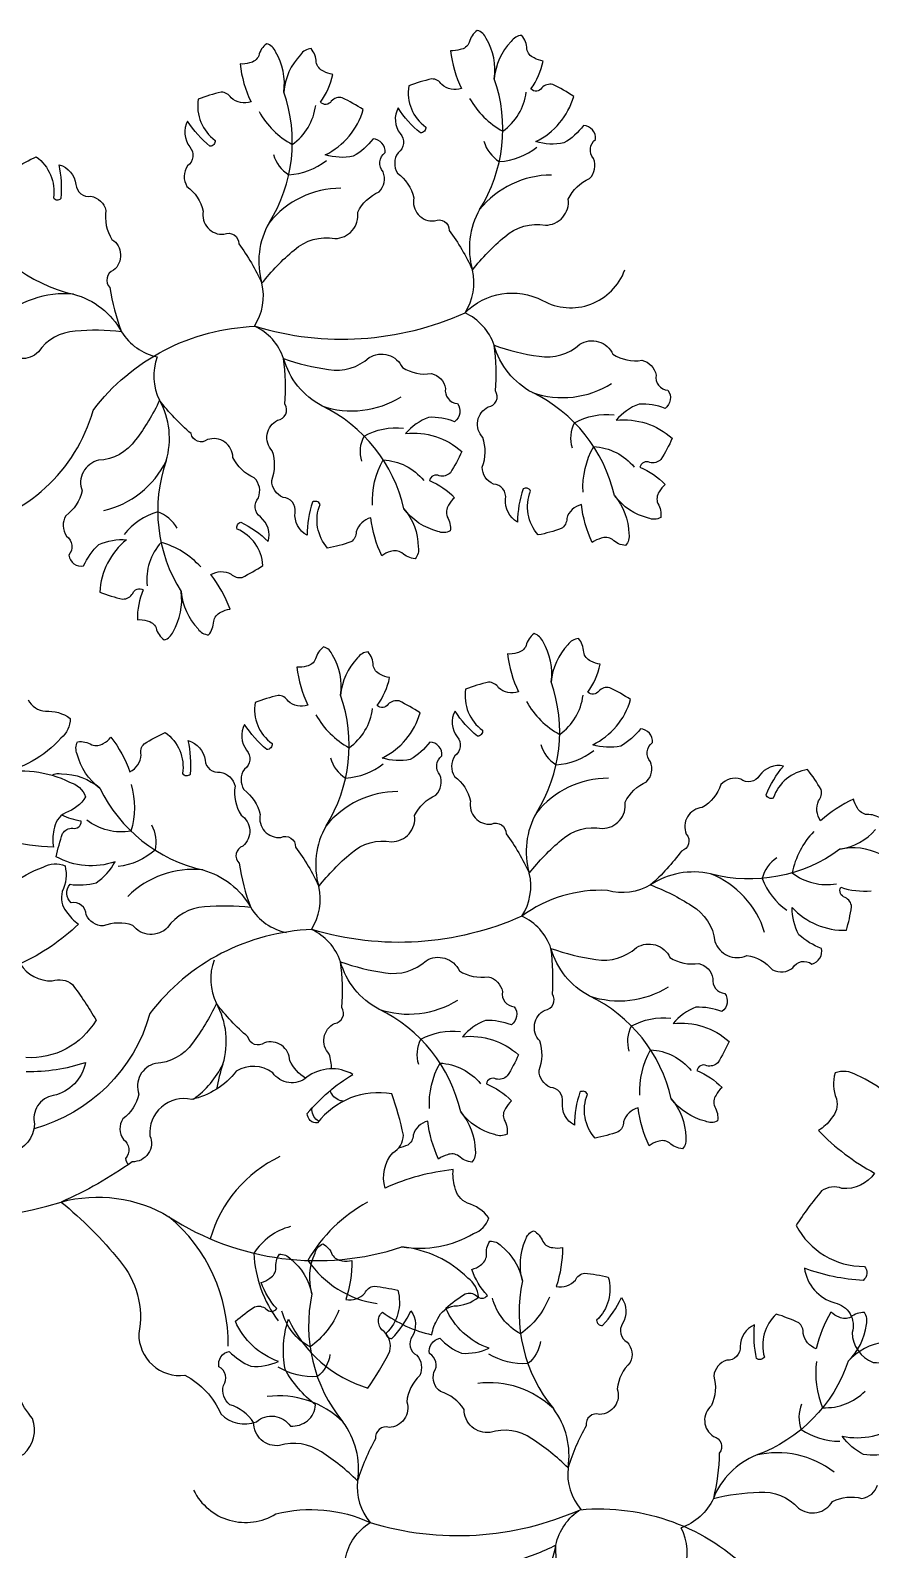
# Model space of a CAD drawing. Header units: millimetres. Extents: x 228.39 to 232.01, y 86.87 to 92.76.
# Drawn here: x 228.978 to 229.1751, y 89.2408 to 89.5971 of the extents above; entities that cross this region are included whole.
import ezdxf

# ---------------------------------------------------------------- set-up
doc = ezdxf.new("R2010")
doc.units = ezdxf.units.MM
doc.layers.add('62', color=62, linetype='Continuous')
doc.layers.add('63', color=63, linetype='Continuous')

msp = doc.modelspace()

# ---------------------------------------------------------------- linework, layer by layer
at = {"layer": '62'}
for points in [[(229.0317015440349, 89.57802786778014, 0.1413864367129372), (229.0394819088591, 89.57032715613086, 0.210122964771746), (229.0449698211554, 89.57949639680399, 0.210122964771746)], [(229.081086123551, 89.58114407738086, 0.1413864367129372), (229.0888664883752, 89.57344336573156, 0.210122964771746), (229.0943544006716, 89.58261260640471, 0.210122964771746)], [(229.084451723757, 89.57107222082774, 0.1876286218963192), (229.088034131828, 89.56632010396547, 0.1520058651265381), (229.0968710274461, 89.56968615494243)], [(229.0350671442408, 89.56795601122703, 0.1876286218963192), (229.0386495523118, 89.56320389436475, 0.1520058651265381), (229.04748644793, 89.56656994534173)], [(228.964033980628, 89.55440487578771, 0.2279428046577942), (228.9881818552496, 89.53520335344777, -0.2043996860364329), (228.9994369205544, 89.52637508993698, 0.2049975904848279), (229.0077905537661, 89.52051905661965, 0.2049975904848279)], [(228.8772097962642, 89.45716144103568, -0.1841083703680773), (228.9110411047556, 89.47125966816154, 0.09065442908466861), (228.9626043187895, 89.48027055279205, 0.2835782542006574), (228.9927434365577, 89.50795955283617, -0.2251438523393833), (229.0307855338876, 89.52767336335091, 0.1802530025354734), (229.0799988352902, 89.53083070161277, -0.3316125768266109), (229.0981963183295, 89.53371919091812, 0.4605227219911265), (229.1174880421423, 89.54090907909568, 0.4605227219911265)], [(229.1150468053245, 89.48799933191769, 0.2279428046577942), (229.0958172314991, 89.51212487438634, -0.2043996860364329), (229.0868273314153, 89.52325125870989, 0.2049975904848279), (229.0799988352902, 89.53083070161279, 0.2049975904848279)], [(229.0656622258083, 89.48488312231697, 0.2279428046577942), (229.046432651983, 89.50900866478564, -0.2043996860364329), (229.0374427518991, 89.52013504910917, 0.2049975904848279), (229.0306142557741, 89.52771449201207, 0.2049975904848279)], [(229.1051864222581, 89.49913222298743, -0.1876286218963192), (229.1056900637009, 89.50506202969225, -0.1520058651265381), (229.1149628894274, 89.5069156009462)], [(229.0558018427419, 89.49601601338671, -0.1876286218963192), (229.0563054841848, 89.50194582009155, -0.1520058651265381), (229.0655783099112, 89.50379939134548)], [(229.1076976593393, 89.48881412008551, -0.1413864367129372), (229.1101859552582, 89.49947448687672, -0.210122964771746), (229.1197121700759, 89.49463264971085, -0.210122964771746)], [(229.0583130798232, 89.48569791048479, -0.1413864367129372), (229.0608013757421, 89.496358277276, -0.210122964771746), (229.0703275905598, 89.49151644011013, -0.210122964771746)], [(229.0124708213765, 89.48030334850054, 0.1876286218963192), (229.0079144091162, 89.4841315817189, 0.1520058651265381), (229.0000568342928, 89.47887044674239)], [(229.0180083249936, 89.4712421337441, 0.1413864367129372), (229.0086998606436, 89.47700299549803, 0.210122964771746), (229.0054068032306, 89.466836977164, 0.210122964771746)], [(229.0944268784958, 89.43966102737828, 0.1413864367129372), (229.10220724332, 89.431960315729, 0.210122964771746), (229.1076951556163, 89.44112955640213, 0.210122964771746)], [(229.0450422989796, 89.43654481777756, 0.1413864367129372), (229.0528226638039, 89.42884410612828, 0.210122964771746), (229.0583105761002, 89.43801334680141, 0.210122964771746)], [(229.0977924787017, 89.42958917082517, 0.1876286218963192), (229.1013748867727, 89.42483705396289, 0.1520058651265381), (229.1102117823909, 89.42820310493987)], [(229.0484078991856, 89.42647296122445, 0.1876286218963192), (229.0519903072566, 89.42172084436217, 0.1520058651265381), (229.0608272028747, 89.42508689533915)], [(229.0016804566069, 89.42022592539418, -0.1413864367129372), (229.0016449196721, 89.4092790640253, -0.210122964771746), (228.9912758232218, 89.41186247160027, -0.210122964771746)], [(228.9943356713395, 89.41937272210912, 0.2279428046577942), (229.0184835459611, 89.40017119976918, -0.2043996860364329), (229.029738611266, 89.39134293625837, 0.2049975904848279), (229.0380922444776, 89.38548690294105, 0.2049975904848279)], [(229.0064405297164, 89.41073323014125, -0.1876286218963192), (229.0072788279146, 89.40484141222225, -0.1520058651265381), (228.9986574028232, 89.40095656309538)], [(229.1618032618926, 89.40918967771267, 0.1413864367129372), (229.1567443299783, 89.39948183322534, 0.210122964771746), (229.1671254595407, 89.39694721197102, 0.210122964771746)], [(229.1679088951225, 89.40501893805026, -0.2279428046577928), (229.1376017549451, 89.3992487072765, 0.2043996860364349), (229.1235323556041, 89.3966667053758, -0.2049975904848281), (229.1134137256738, 89.39536684292837, 0.1730102318134612), (229.093339590235, 89.38934765161021, 0.1730102318134612)], [(229.1531749496094, 89.40299921841492, 0.1876286218963192), (229.1496930489189, 89.39817297455028, 0.1520058651265381), (229.1555191550611, 89.39072465188238)], [(229.093339590235, 89.38934765161021, -0.1802530025354734), (229.0441262888324, 89.38619031334834, 0.2251438523393833), (229.0060841915025, 89.36647650283359, -0.2626849896690132), (228.9788966430025, 89.33947638844049, -0.09065442908466861)], [(229.1283875602692, 89.34651628191511, 0.2279428046577942), (229.1091579864439, 89.37064182438378, -0.2043996860364329), (229.10016808636, 89.38176820870731, 0.2049975904848279), (229.093339590235, 89.38934765161021, 0.2049975904848279)], [(229.0790029807531, 89.3434000723144, 0.2279428046577942), (229.0597734069277, 89.36752561478306, -0.2043996860364329), (229.0507835068439, 89.3786519991066, 0.2049975904848279), (229.0439550107188, 89.38623144200949, 0.2049975904848279)], [(229.1185271772028, 89.35764917298485, -0.1876286218963192), (229.1190308186457, 89.36357897968969, -0.1520058651265381), (229.1283036443721, 89.36543255094362)], [(229.0691425976867, 89.35453296338413, -0.1876286218963192), (229.0696462391296, 89.36046277008897, -0.1520058651265381), (229.078919064856, 89.3623163413429)], [(229.0716538347679, 89.34421486048223, -0.1413864367129372), (229.0741421306869, 89.35487522727344, -0.210122964771746), (229.0836683455045, 89.35003339010755, -0.210122964771746)], [(229.1210384142841, 89.34733107008294, -0.1413864367129372), (229.123526710203, 89.35799143687414, -0.210122964771746), (229.1330529250207, 89.35314959970827, -0.210122964771746)], [(228.9852391502129, 89.32228437747759, -0.2043996860364353), (229.0105485412521, 89.31883399047331, 0.2279428046577944), (229.0651838872967, 89.31175487497705, 0.2279428046577944)], [(229.0390599114823, 89.31652921492277, 0.1876286218963192), (229.0304656036838, 89.31027842431506, 0.152005865126538), (229.0362050941725, 89.29439756104277)], [(229.0997990598545, 89.29997244594317, -0.1413864367129372), (229.0930399189184, 89.29136146164929, -0.210122964771746), (229.0864512277529, 89.29977462423064, -0.210122964771746)], [(229.0504114374669, 89.29690483919401, -0.1413864367129372), (229.0436522965309, 89.28829385490015, -0.210122964771746), (229.0370636053654, 89.29670701748148, -0.210122964771746)], [(229.0977159509134, 89.28955946287816, -0.1876286218963192), (229.0947542234785, 89.2843976383111, -0.1520058651265381), (229.0855665017752, 89.28663522478952)], [(229.0483283285259, 89.286491856129, -0.1876286218963192), (229.045366601091, 89.28133003156195, -0.1520058651265381), (229.0361788793876, 89.28356761804037)], [(229.1698846059482, 89.28497374210427, -0.2279428046577942), (229.1483201996132, 89.26291031788384, 0.2043996860364329), (229.1382541245493, 89.25274720495317, -0.2049975904848279), (229.1306961144838, 89.24589499378465, -0.2049975904848279)], [(229.1624907577486, 89.28490420598644, 0.1413864367129372), (229.1638913625549, 89.27404725692698, 0.210122964771746), (229.1738572755281, 89.27790377537043, 0.210122964771746)], [(229.1589518290329, 89.27489193637771, 0.1876286218963192), (229.1588549327513, 89.26894156887896, 0.1520058651265381), (229.1678935734655, 89.26616236082884)], [(229.0163350478617, 89.25469902712418, 0.442149186598303), (229.0356267932583, 89.24914320085988, -0.1709273865300307), (229.0577655624751, 89.24711995371352, 0.1802530025354734), (229.1069883739612, 89.25012539032724, -0.2251438523393833), (229.1471922162559, 89.2353103115552, 0.2256520569911392), (229.1722133362883, 89.21306308217954, 0.09065442908466861)], [(229.0777210264796, 89.20331929309128, -0.2279428046577942), (229.0937913896533, 89.22965485339246, 0.2043996860364329), (229.1013233546137, 89.24181561962935, -0.2049975904848279), (229.1071531848626, 89.25018756046268, -0.2049975904848279)], [(229.0283334040921, 89.20025168634213, -0.2279428046577942), (229.0444037672657, 89.2265872466433, 0.2043996860364329), (229.0519357322261, 89.2387480128802, -0.2049975904848279), (229.0577655624751, 89.24711995371352, -0.2049975904848279)]]:
    msp.add_lwpolyline(points, format="xyb", dxfattribs=at)
for centre, radius, start, end in [((229.0532756727311, 89.57399190806346), 0.03559504258891227, 327.917719804394, 19.28079057527238), ((229.0038910932149, 89.57087569846274), 0.03559504258891227, 327.917719804394, 19.28079057527238), ((229.1002985918503, 89.54150232267853), 0.02165418735251583, 90.01600102915677, 141.1485100938255), ((229.0509140123341, 89.5383861130778), 0.02165418735251583, 90.01600102915677, 141.1485100938255), ((229.0992376850872, 89.54600439021185), 0.01822652723244424, 150.1145442863874, 196.3230004717689), ((229.0498531055711, 89.54288818061114), 0.01822652723244424, 150.1145442863874, 196.3230004717689), ((229.069129874006, 89.53789721060956), 0.01296417636406003, 326.9698917134426, 13.30986666352196), ((229.0197452944899, 89.53478100100884), 0.01296417636406003, 326.9698917134426, 13.30986666352196), ((228.985903449693, 89.51366936408172), 0.02165418735251583, 83.96028596669156, 135.092795031362), ((229.0199668769622, 89.51606854853385), 0.01296417636406003, 159.9223847756048, 206.262359725683), ((229.1028643604807, 89.53260026945004), 0.02165418735251583, 251.0077929045287, 302.140301969199), ((228.9924422897145, 89.50141918861439), 0.01822652723244424, 343.0670373485498, 29.2754935339308), ((229.0534797809646, 89.52948405984932), 0.02165418735251583, 251.0077929045287, 302.140301969199), ((228.9903992691353, 89.50556891175546), 0.02165418735251583, 282.9684940913174, 334.101003155987), ((229.0435080643862, 89.48444584502789), 0.03559504258891227, 160.8702128665557, 212.2332836374346), ((229.0666164276759, 89.43250885806088), 0.03559504258891227, 327.917719804394, 19.28079057527238), ((229.0172318481597, 89.42939264846017), 0.03559504258891227, 327.917719804394, 19.28079057527238), ((229.1136393467951, 89.40001927267595), 0.02165418735251583, 90.01600102915677, 141.1485100938255), ((229.0642547672789, 89.39690306307523), 0.02165418735251583, 90.01600102915677, 141.1485100938255), ((229.112578440032, 89.40452134020929), 0.01822652723244424, 150.1145442863874, 196.3230004717689), ((229.0631938605158, 89.40140513060857), 0.01822652723244424, 150.1145442863874, 196.3230004717689), ((229.0162051404046, 89.37863721040311), 0.02165418735251583, 83.96028596669156, 135.092795031362), ((229.0824706289508, 89.39641416060698), 0.01296417636406003, 326.9698917134426, 13.30986666352196), ((229.1296053339686, 89.37912506244105), 0.02165418735251583, 17.19637734170586, 68.32888640637657), ((229.0330860494346, 89.39329795100628), 0.01296417636406003, 326.9698917134426, 13.30986666352196), ((229.033307631907, 89.37458549853127), 0.01296417636406003, 159.9223847756048, 206.262359725683), ((229.1162051154255, 89.39111721944747), 0.02165418735251583, 251.0077929045287, 302.140301969199), ((229.0668205359094, 89.38800100984676), 0.02165418735251583, 251.0077929045287, 302.140301969199), ((229.0057830446593, 89.35993613861183), 0.01822652723244424, 343.0670373485498, 29.2754935339308), ((229.0037400240801, 89.36408586175288), 0.02165418735251583, 305.4219098812204, 334.101003155987), ((229.056848819331, 89.34296279502531), 0.03559504258891227, 160.8702128665557, 170.6487373789969), ((228.9548970236145, 89.42276914269075), 0.1049658643867444, 227.0304562442677, 286.8020835885392), ((229.0496511124053, 89.30531515335149), 0.03055347511947142, 115.3011106397776, 164.1678200306802), ((229.0738156079592, 89.29116412634384), 0.03525592437372765, 118.2178321216569, 150.4078539412012), ((228.9857793209097, 89.28914030809725), 0.03866819170092113, 359.0340486382894, 50.16655770295989), ((229.0627223594844, 89.32196197518469), 0.02370610377805731, 214.3839131457492, 261.8500201023937), ((229.1282844022662, 89.2963447788633), 0.03559504258891227, 167.8840744680207, 219.247145238899), ((229.0788967798786, 89.29327717211416), 0.03559504258891227, 167.8840744680207, 219.247145238899), ((229.0362933031008, 89.25517636047684), 0.02165418735251583, 46.01635494946892, 97.14886401413742), ((229.0856809254884, 89.25824396722598), 0.02165418735251583, 46.01635494946892, 97.14886401413742), ((229.0861720284406, 89.26284320119753), 0.01822652723244424, 350.8418645715245, 37.05032075690503), ((229.0367844060531, 89.25977559444837), 0.01822652723244424, 350.8418645715245, 37.05032075690503), ((229.1532666369983, 89.24182865317033), 0.02165418735251583, 52.07207001193242, 103.2045790766025), ((229.1170559053717, 89.25855451900914), 0.01296417636406003, 173.8549983797717, 220.1949733298514), ((229.0676682829841, 89.25548691225998), 0.01296417636406003, 173.8549983797717, 220.1949733298514), ((229.1191699605108, 89.23996054828501), 0.01296417636406003, 340.90250531761, 27.24248026768961)]:
    msp.add_arc(centre, radius, start, end, dxfattribs=at)
at = {"layer": '63'}
for points in [[(229.0695608488332, 89.57302508708985, -0.08047336285184804), (229.0643226751253, 89.5789186112702, 0.299054732626132), (229.0648096130739, 89.57287007357442, -0.4445358973400594), (229.0642913907329, 89.56839995640173, 0.3028472262875131), (229.0641665039705, 89.56360493253939, -0.1775881189196616), (229.0679791651429, 89.55780787037588, 0.5077713489282268), (229.0728471240862, 89.55240184786312, -0.5541101838924969), (229.0762956791717, 89.55014824962672, -0.05360560279891149), (229.081745822772, 89.54088178855832, -0.05303807838268959), (229.0893024965048, 89.54868913009506, -0.2299676780149515), (229.0988541730526, 89.55139029854064, 0.453009155801419), (229.1042161804037, 89.55753353593973, -0.1775881189196565), (229.1092185499056, 89.5623417179568, 0.3028472262875298), (229.1101592192785, 89.56704522639996, -0.4445358973400413), (229.1106443391554, 89.57151905704464, 0.4200628682774436), (229.1078022488101, 89.5747725819042, -0.1027662192553072), (229.1031851525462, 89.57067301231126, -0.1249756271620583), (229.0966114697568, 89.5710163994738, 0.2129696122085104), (229.1054942908168, 89.58161021515645, 0.03433418913963267), (229.1006000818157, 89.5844006165123, 0.263361124047625), (229.0980243056587, 89.58361632130907, -0.4961733732722903), (229.0954698407649, 89.58334644700577, 0.105188829234163), (229.0983433387817, 89.58988173411234, -0.1018354407082667), (229.0961953645024, 89.59062762311626, -0.2548810045278109), (229.0944986166676, 89.59274405030679, 0.1744881383592944), (229.0932999469684, 89.5959117270788, 0.2361518438993939), (229.090817868004, 89.59448885126312, 0.172045804718615), (229.0868742502252, 89.58574531809101, 0.1720458047186181), (229.0849659949207, 89.59514532102772, 0.2361518438993874), (229.0828608835917, 89.59708279305714, 0.174488138359288), (229.0809901341746, 89.5942594472055, -0.2548810045278096), (229.0788666164715, 89.59257158173916, -0.1018354407082642), (229.0766067636146, 89.59232016778644, 0.08115707204633878), (229.079185246912, 89.58343358015316, -0.2683901017028241), (229.0745292024953, 89.58436720453315, 0.2633611240475965), (229.0721912301841, 89.58570272961683, 0.03433418913963283), (229.0668003936569, 89.58406611634226, 0.2816703646801006), (229.0707800262908, 89.57440021329425, -0.447648090788793)], [(229.0201762693171, 89.56990887748913, -0.08047336285184804), (229.0149380956092, 89.57580240166948, 0.299054732626132), (229.0154250335578, 89.56975386397372, -0.4445358973400594), (229.0149068112168, 89.56528374680101, 0.3028472262875131), (229.0147819244544, 89.56048872293867, -0.1775881189196616), (229.0185945856267, 89.55469166077518, 0.5077713489282268), (229.02346254457, 89.5492856382624, -0.5541101838924969), (229.0269110996556, 89.547032040026, -0.05360560279891149), (229.0323612432559, 89.5377655789576, -0.05303807838268959), (229.0399179169886, 89.54557292049434, -0.2299676780149515), (229.0494695935365, 89.54827408893992, 0.453009155801419), (229.0548316008876, 89.554417326339, -0.1775881189196565), (229.0598339703895, 89.55922550835608, 0.3028472262875298), (229.0607746397623, 89.56392901679924, -0.4445358973400413), (229.0612597596392, 89.56840284744392, 0.4200628682774436), (229.058417669294, 89.5716563723035, -0.1027662192553072), (229.0538005730301, 89.56755680271056, -0.1249756271620583), (229.0472268902406, 89.56790018987309, 0.2129696122085104), (229.0561097113006, 89.57849400555573, 0.03433418913963267), (229.0512155022996, 89.58128440691158, 0.263361124047625), (229.0486397261425, 89.58050011170835, -0.4961733732722903), (229.0460852612488, 89.58023023740506, 0.105188829234163), (229.0489587592655, 89.58676552451162, -0.1018354407082667), (229.0468107849863, 89.58751141351554, -0.2548810045278109), (229.0451140371514, 89.58962784070607, 0.1744881383592944), (229.0439153674523, 89.5927955174781, 0.2361518438993939), (229.0414332884879, 89.5913726416624, 0.172045804718615), (229.0374896707091, 89.5826291084903, 0.1720458047186181), (229.0355814154046, 89.592029111427, 0.2361518438993874), (229.0334763040756, 89.59396658345644, 0.174488138359288), (229.0316055546585, 89.59114323760478, -0.2548810045278096), (229.0294820369554, 89.58945537213845, -0.1018354407082642), (229.0272221840985, 89.58920395818572, 0.08115707204633878), (229.0298006673958, 89.58031737055245, -0.2683901017028241), (229.0251446229791, 89.58125099493243, 0.2633611240475965), (229.0228066506679, 89.58258652001612, 0.03433418913963283), (229.0174158141408, 89.58094990674154, 0.2816703646801006), (229.0213954467746, 89.57128400369353, -0.447648090788793)], [(229.0936191931573, 89.48955354596178, 0.08047336285184804), (229.0923212737411, 89.48177617518186, -0.299054732626132), (229.0895142972246, 89.48715602644923, 0.4445358973400594), (229.0866964366536, 89.49066461074132, -0.3028472262875131), (229.0840386483801, 89.49465760611287, 0.1775881189196616), (229.0841810699039, 89.50159461058541, -0.5077713489282268), (229.0854250291376, 89.50876222309637, 0.5541101838924969), (229.087145139217, 89.51250554495057, 0.05360560279891149), (229.0868273314153, 89.52325125870989, 0.05303807838268959), (229.0973801136405, 89.52066346291376, 0.2299676780149515), (229.1069042014778, 89.52346035166968, -0.453009155801419), (229.1147132932126, 89.52111331633725, 0.1775881189196565), (229.1215073582391, 89.51970512765736, -0.3028472262875298), (229.1248070801955, 89.51622379378158, 0.4445358973400413), (229.1275988926669, 89.51269444751681, -0.4200628682774436), (229.1269244069383, 89.50842736765533, 0.1027662192553072), (229.1208336593073, 89.50944069980844, 0.1249756271620583), (229.1154511451301, 89.50565127224048, -0.2129696122085104), (229.1286096900531, 89.50141026573117, -0.03433418913963267), (229.1259513934853, 89.4964430652288, -0.263361124047625), (229.1233533171011, 89.49573614169765, 0.4961733732722903), (229.1210470734478, 89.4946050522916, -0.105188829234163), (229.1269580557847, 89.49060164671255, 0.1018354407082667), (229.1255365672933, 89.48882695959101, 0.2548810045278109), (229.125226529393, 89.4861321323668, -0.1744881383592944), (229.125897671475, 89.482812410468, -0.2361518438993939), (229.1230390468218, 89.48269597737877, -0.172045804718615), (229.1150468053245, 89.48799933191769, -0.1720458047186181), (229.1184342484454, 89.47902566362544, -0.2361518438993874), (229.1176832448456, 89.47626499610375, -0.174488138359288), (229.1145967981317, 89.47765956839032, 0.2548810045278096), (229.1119006955542, 89.47795831269445, 0.1018354407082642), (229.1098536954179, 89.4769683963583, -0.08115707204633878), (229.1073069222815, 89.4858641235613, 0.2683901017028241), (229.1038620218563, 89.48259562770627, -0.2633611240475965), (229.1025935036226, 89.4802206322815, -0.03433418913963283), (229.0971585691386, 89.47873701891307, -0.2816703646801006), (229.0953832324394, 89.48903824880266, 0.447648090788793)], [(229.0442346136411, 89.48643733636108, 0.08047336285184804), (229.0429366942249, 89.47865996558116, -0.299054732626132), (229.0401297177085, 89.48403981684852, 0.4445358973400594), (229.0373118571375, 89.4875484011406, -0.3028472262875131), (229.034654068864, 89.49154139651216, 0.1775881189196616), (229.0347964903878, 89.49847840098471, -0.5077713489282268), (229.0360404496215, 89.50564601349565, 0.5541101838924969), (229.0377605597008, 89.50938933534985, 0.05360560279891149), (229.0374427518991, 89.52013504910917, 0.05303807838268959), (229.0479955341243, 89.51754725331304, 0.2299676780149515), (229.0575196219616, 89.52034414206898, -0.453009155801419), (229.0653287136965, 89.51799710673654, 0.1775881189196565), (229.072122778723, 89.51658891805666, -0.3028472262875298), (229.0754225006793, 89.51310758418086, 0.4445358973400413), (229.0782143131508, 89.50957823791609, -0.4200628682774436), (229.0775398274221, 89.50531115805461, 0.1027662192553072), (229.0714490797911, 89.50632449020772, 0.1249756271620583), (229.066066565614, 89.50253506263978, -0.2129696122085104), (229.0792251105369, 89.49829405613045, -0.03433418913963267), (229.0765668139691, 89.49332685562808, -0.263361124047625), (229.0739687375849, 89.49261993209694, 0.4961733732722903), (229.0716624939316, 89.49148884269088, -0.105188829234163), (229.0775734762685, 89.48748543711183, 0.1018354407082667), (229.0761519877771, 89.48571074999029, 0.2548810045278109), (229.0758419498769, 89.4830159227661, -0.1744881383592944), (229.0765130919589, 89.47969620086728, -0.2361518438993939), (229.0736544673057, 89.47957976777805, -0.172045804718615), (229.0656622258083, 89.48488312231697, -0.1720458047186181), (229.0690496689293, 89.47590945402472, -0.2361518438993874), (229.0682986653294, 89.47314878650303, -0.174488138359288), (229.0652122186156, 89.4745433587896, 0.2548810045278096), (229.0625161160381, 89.47484210309375, 0.1018354407082642), (229.0604691159018, 89.47385218675758, -0.08115707204633878), (229.0579223427653, 89.48274791396058, 0.2683901017028241), (229.0544774423402, 89.47947941810557, -0.2633611240475965), (229.0532089241065, 89.47710442268078, -0.03433418913963283), (229.0477739896224, 89.47562080931235, -0.2816703646801006), (229.0459986529232, 89.48592203920194, 0.447648090788793)], [(229.0274205380303, 89.48173785698826, -0.08047336285184804), (229.0338464255852, 89.47716838653852, 0.299054732626132), (229.0320161393218, 89.48295388297504, -0.4445358973400594), (229.0315192303303, 89.48742641954688, 0.3028472262875131), (229.0305661681082, 89.49212743251692, -0.1775881189196616), (229.0255511439954, 89.49692241406966, 0.5077713489282268), (229.0195953216759, 89.5010997677991, -0.5541101838924969), (229.0157293823285, 89.50252305629833, -0.05360560279891149), (229.0083408977422, 89.51033213188465, -0.05303807838268959), (229.0027264556831, 89.50102966231253, -0.2299676780149515), (228.9940232578228, 89.49625627956549, 0.453009155801419), (228.9901746441797, 89.48906749235196, -0.1775881189196565), (228.9863772744301, 89.48326040203685, 0.3028472262875298), (228.9865147980643, 89.47846572396696, -0.4445358973400413), (228.987044799618, 89.4739969880959, 0.4200628682774436), (228.990543831592, 89.47146327998574, -0.1027662192553072), (228.9941245614683, 89.47649343130654, -0.1249756271620583), (229.0006079529616, 89.47763222668107, 0.2129696122085104), (228.9943256746239, 89.4653169345778, 0.03433418913963267), (228.99972080573, 89.46369453455935, 0.263361124047625), (229.0020552501396, 89.46503621674066, -0.4961733732722903), (229.0044842294071, 89.46587179004743, 0.105188829234163), (229.0031486833127, 89.45885871047801, -0.1018354407082667), (229.0054091909238, 89.4586132532501, -0.2548810045278109), (229.0075371496285, 89.45693099018544, 0.1744881383592944), (229.0094153334884, 89.45411258450706, 0.2361518438993939), (229.0115153312908, 89.45605559783748, 0.172045804718615), (229.0133988062209, 89.46546059734331, 0.1720458047186181), (229.0173654539221, 89.45672748795822, 0.2361518438993874), (229.0198512742615, 89.45531115861363, 0.174488138359288), (229.0210415913724, 89.45848198348348, -0.2548810045278096), (229.0227327554617, 89.4606028751098, -0.1018354407082642), (229.0248787564876, 89.4613544225185, 0.08115707204633878), (229.0203740123933, 89.46943695284776, -0.2683901017028241), (229.0251208550133, 89.46957070349085, 0.2633611240475965), (229.0276986892381, 89.46879319948029, 0.03433418913963283), (229.0325855271273, 89.47159648985357, 0.2816703646801006), (229.026540606038, 89.48012444896798, -0.447648090788793)], [(229.082901603778, 89.43154203708727, -0.08047336285184804), (229.0776634300701, 89.43743556126763, 0.299054732626132), (229.0781503680187, 89.43138702357186, -0.4445358973400594), (229.0776321456777, 89.42691690639916, 0.3028472262875131), (229.0775072589153, 89.42212188253681, -0.1775881189196616), (229.0813199200876, 89.41632482037332, 0.5077713489282268), (229.0861878790309, 89.41091879786055, -0.5541101838924969), (229.0896364341165, 89.40866519962414, -0.05360560279891149), (229.0950865777168, 89.39939873855575, -0.05303807838268959), (229.1026432514495, 89.40720608009248, -0.2299676780149515), (229.1121949279974, 89.40990724853806, 0.453009155801419), (229.1175569353485, 89.41605048593715, -0.1775881189196565), (229.1225593048504, 89.42085866795422, 0.3028472262875298), (229.1234999742232, 89.42556217639738, -0.4445358973400413), (229.1239850941001, 89.43003600704206, 0.4200628682774436), (229.1211430037549, 89.43328953190164, -0.1027662192553072), (229.116525907491, 89.4291899623087, -0.1249756271620583), (229.1099522247016, 89.42953334947123, 0.2129696122085104), (229.1188350457615, 89.44012716515387, 0.03433418913963267), (229.1139408367605, 89.44291756650973, 0.263361124047625), (229.1113650606034, 89.44213327130649, -0.4961733732722903), (229.1088105957097, 89.4418633970032, 0.105188829234163), (229.1116840937264, 89.44839868410976, -0.1018354407082667), (229.1095361194472, 89.44914457311368, -0.2548810045278109), (229.1078393716124, 89.45126100030421, 0.1744881383592944), (229.1066407019132, 89.45442867707624, 0.2361518438993939), (229.1041586229488, 89.45300580126055, 0.172045804718615), (229.10021500517, 89.44426226808844, 0.1720458047186181), (229.0983067498655, 89.45366227102514, 0.2361518438993874), (229.0962016385365, 89.45559974305458, 0.174488138359288), (229.0943308891194, 89.45277639720292, -0.2548810045278096), (229.0922073714163, 89.45108853173659, -0.1018354407082642), (229.0899475185594, 89.45083711778386, 0.08115707204633878), (229.0925260018568, 89.44195053015059, -0.2683901017028241), (229.08786995744, 89.44288415453057, 0.2633611240475965), (229.0855319851289, 89.44421967961426, 0.03433418913963283), (229.0801411486017, 89.44258306633968, 0.2816703646801006), (229.0841207812356, 89.43291716329168, -0.447648090788793)], [(229.0335170242619, 89.42842582748656, -0.08047336285184804), (229.0282788505539, 89.43431935166691, 0.299054732626132), (229.0287657885025, 89.42827081397114, -0.4445358973400594), (229.0282475661615, 89.42380069679845, 0.3028472262875131), (229.0281226793991, 89.41900567293611, -0.1775881189196616), (229.0319353405715, 89.4132086107726, 0.5077713489282268), (229.0368032995148, 89.40780258825983, -0.5541101838924969), (229.0402518546003, 89.40554899002343, -0.05360560279891149), (229.0457019982006, 89.39628252895503, -0.05303807838268959), (229.0532586719334, 89.40408987049176, -0.2299676780149515), (229.0628103484812, 89.40679103893734, 0.453009155801419), (229.0681723558324, 89.41293427633644, -0.1775881189196565), (229.0731747253342, 89.41774245835352, 0.3028472262875298), (229.0741153947071, 89.42244596679666, -0.4445358973400413), (229.074600514584, 89.42691979744136, 0.4200628682774436), (229.0717584242387, 89.43017332230092, -0.1027662192553072), (229.0671413279749, 89.42607375270798, -0.1249756271620583), (229.0605676451854, 89.42641713987051, 0.2129696122085104), (229.0694504662454, 89.43701095555315, 0.03433418913963267), (229.0645562572443, 89.43980135690902, 0.263361124047625), (229.0619804810873, 89.43901706170578, -0.4961733732722903), (229.0594260161936, 89.43874718740248, 0.105188829234163), (229.0622995142103, 89.44528247450906, -0.1018354407082667), (229.060151539931, 89.44602836351297, -0.2548810045278109), (229.0584547920962, 89.4481447907035, 0.1744881383592944), (229.0572561223971, 89.45131246747552, 0.2361518438993939), (229.0547740434326, 89.44988959165984, 0.172045804718615), (229.0508304256539, 89.44114605848773, 0.1720458047186181), (229.0489221703494, 89.45054606142442, 0.2361518438993874), (229.0468170590204, 89.45248353345386, 0.174488138359288), (229.0449463096032, 89.4496601876022, -0.2548810045278096), (229.0428227919001, 89.44797232213587, -0.1018354407082642), (229.0405629390432, 89.44772090818314, 0.08115707204633878), (229.0431414223406, 89.43883432054987, -0.2683901017028241), (229.0384853779239, 89.43976794492986, 0.2633611240475965), (229.0361474056127, 89.44110347001354, 0.03433418913963283), (229.0307565690856, 89.43946685673896, 0.2816703646801006), (229.0347362017194, 89.42980095369096, -0.447648090788793)], [(229.106959948102, 89.34807049595922, 0.08047336285184804), (229.1056620286859, 89.3402931251793, -0.299054732626132), (229.1028550521694, 89.34567297644666, 0.4445358973400594), (229.1000371915984, 89.34918156073874, -0.3028472262875131), (229.0973794033249, 89.3531745561103, 0.1775881189196616), (229.0975218248487, 89.36011156058285, -0.5077713489282268), (229.0987657840824, 89.36727917309379, 0.5541101838924969), (229.1004858941617, 89.371022494948, 0.05360560279891149), (229.10016808636, 89.38176820870731, 0.05303807838268959), (229.1107208685852, 89.37918041291118, 0.2299676780149515), (229.1202449564225, 89.38197730166712, -0.453009155801419), (229.1280540481574, 89.37963026633469, 0.1775881189196565), (229.1348481131839, 89.3782220776548, -0.3028472262875298), (229.1381478351402, 89.37474074377901, 0.4445358973400413), (229.1409396476117, 89.37121139751423, -0.4200628682774436), (229.140265161883, 89.36694431765275, 0.1027662192553072), (229.134174414252, 89.36795764980586, 0.1249756271620583), (229.1287919000749, 89.36416822223792, -0.2129696122085104), (229.1419504449978, 89.35992721572859, -0.03433418913963267), (229.13929214843, 89.35496001522623, -0.263361124047625), (229.1366940720459, 89.35425309169509, 0.4961733732722903), (229.1343878283925, 89.35312200228903, -0.105188829234163), (229.1402988107294, 89.34911859670997, 0.1018354407082667), (229.138877322238, 89.34734390958843, 0.2548810045278109), (229.1385672843378, 89.34464908236424, -0.1744881383592944), (229.1392384264198, 89.34132936046542, -0.2361518438993939), (229.1363798017666, 89.34121292737619, -0.172045804718615), (229.1283875602692, 89.34651628191511, -0.1720458047186181), (229.1317750033902, 89.33754261362287, -0.2361518438993874), (229.1310239997903, 89.33478194610117, -0.174488138359288), (229.1279375530765, 89.33617651838775, 0.2548810045278096), (229.125241450499, 89.33647526269189, 0.1018354407082642), (229.1231944503627, 89.33548534635572, -0.08115707204633878), (229.1206476772263, 89.34438107355872, 0.2683901017028241), (229.1172027768011, 89.34111257770371, -0.2633611240475965), (229.1159342585674, 89.33873758227892, -0.03433418913963283), (229.1104993240833, 89.33725396891049, -0.2816703646801006), (229.1087239873841, 89.34755519880008, 0.447648090788793)], [(229.0855492246198, 89.31857359226345, 0.1744881383592826), (229.0805655258275, 89.32200012738902, -0.2548810045278165), (229.0776169081767, 89.32584321949973, -0.1018354407082663), (229.0772371780243, 89.3298857723191, 0.08115707204633889), (229.0612916936713, 89.32555396685676, -0.268390101702822), (229.0631011223519, 89.33383853951734, 0.2633611240476109), (229.0655571864004, 89.33797200639435, 0.034334189139633), (229.0628000655738, 89.34764717111668, 0.2816703646800977), (229.0454202720919, 89.34083752980013, -0.4476480907887908), (229.0430023602199, 89.3430563951351, -0.0804733628518486), (229.0536852667991, 89.35222854583202, 0.2990547326261485), (229.0428709912522, 89.35154424253697, -0.4445358973400563), (229.0349056703811, 89.35260630093975, 0.3028472262875256), (229.0263482071013, 89.35297602052472, -0.1775881189196615), (229.0158811532355, 89.34634610210404, 0.5077713489282397), (229.0060799870429, 89.33782003328932, -0.5541101838924329), (229.0019507606752, 89.33173176956869, -0.0536056027989116), (228.9852391502129, 89.32228437747759, -0.05303807838268965), (228.9989475301307, 89.30855337388661, -0.229967678014949), (229.0034780305825, 89.29141665068758, 0.4530091558014059), (229.0142823948978, 89.2816550446018, -0.1775881189196614), (229.0227140877145, 89.27257641083135, 0.3028472262875249), (229.0310831895227, 89.2707529511306, -0.4445358973400437), (229.0390561536419, 89.26974988194792, 0.420062868277418), (229.0449521416338, 89.27472473159264, -0.1027662192553043), (229.0377738519481, 89.2830937930821, -0.1249756271620578), (229.0385881251295, 89.29482027989015, 0.2129696122085104), (229.0572310374243, 89.27863623045701, 0.03433418913963278), (229.0623629408046, 89.2872892123333, 0.2633611240475967), (229.0610414448146, 89.29191213861237, -0.4961733732722993), (229.0606377704899, 89.29648127202917, 0.1051888292341508), (229.0722182756439, 89.29115078226774, -0.1018354407082692), (229.0736157583141, 89.29496306117576, -0.2548810045278139), (229.0774464624783, 89.29792775485781, 0.1744881383592873), (229.0831388798609, 89.29997098293174, 0.2361518438993992), (229.0806743614341, 89.30444615960245, 0.1720458047186156), (229.0651838872967, 89.31175487497705, 0.1720458047186174), (229.0820255393231, 89.31487430865175, 0.2361518438993921)], [(229.1122469776275, 89.29335434169931, 0.08047336285184804), (229.1167091796132, 89.29985517583792, -0.299054732626132), (229.1169804467864, 89.29379313567443, 0.4445358973400594), (229.1180521571029, 89.28942255917586, -0.3028472262875131), (229.118774127182, 89.28468055435211, 0.1775881189196616), (229.1157142752263, 89.27845322579554, -0.5077713489282268), (229.1115585935756, 89.27248226157687, 0.5541101838924969), (229.10841804662, 89.2698161404226, 0.05360560279891149), (229.1041662188985, 89.2599422694987, 0.05303807838268959), (229.0956947831168, 89.26674614160008, 0.2299676780149515), (229.0858807892997, 89.26823488644143, -0.453009155801419), (229.0797944376626, 89.27366137815577, 0.1775881189196565), (229.0742314301452, 89.27780809520702, -0.3028472262875298), (229.0727114618433, 89.28235755087834, 0.4445358973400413), (229.0716721323439, 89.28673594055081, -0.4200628682774436), (229.0740862345441, 89.29031853906443, 0.1027662192553072), (229.0791785957186, 89.28682684800917, 0.1249756271620583), (229.0856581181589, 89.28798745522312, -0.2129696122085104), (229.075523347942, 89.29739063943651, -0.03433418913963267), (229.0800313075639, 89.30076968094552, -0.263361124047625), (229.0826847915242, 89.30031277324188, 0.4961733732722903), (229.0852529695763, 89.30036361147302, -0.105188829234163), (229.0815867970981, 89.30648947041509, 0.1018354407082667), (229.0836249677693, 89.30749744076465, 0.2548810045278109), (229.0850444953205, 89.30980896813834, -0.1744881383592944), (229.0858387171231, 89.31310141356808, -0.2361518438993939), (229.0884788823923, 89.3119992253247, -0.172045804718615), (229.0934822415686, 89.30381583418963, -0.1720458047186181), (229.0942031822975, 89.31338044280591, -0.2361518438993874), (229.0960502047352, 89.3155653454781, -0.174488138359288), (229.0982584874821, 89.31299737497804, 0.2548810045278096), (229.1005759421494, 89.3115875447992, 0.1018354407082642), (229.1028495062165, 89.3116199537962, -0.08115707204633878), (229.1013995354223, 89.3024811573451, 0.2683901017028241), (229.1059027763816, 89.30398821572342, -0.2633611240475965), (229.108055919204, 89.30560491537501, -0.03433418913963283), (229.1136087869964, 89.30465345294647, -0.2816703646801006), (229.1108658078986, 89.29456666835955, 0.447648090788793)], [(229.0628593552399, 89.29028673495016, 0.08047336285184804), (229.0673215572257, 89.29678756908876, -0.299054732626132), (229.0675928243988, 89.29072552892528, 0.4445358973400594), (229.0686645347153, 89.2863549524267, -0.3028472262875131), (229.0693865047945, 89.28161294760295, 0.1775881189196616), (229.0663266528387, 89.27538561904639, -0.5077713489282268), (229.0621709711881, 89.26941465482771, 0.5541101838924969), (229.0590304242325, 89.26674853367345, 0.05360560279891149), (229.0547785965109, 89.25687466274954, 0.05303807838268959), (229.0463071607293, 89.26367853485092, 0.2299676780149515), (229.0364931669122, 89.26516727969229, -0.453009155801419), (229.0304068152751, 89.27059377140661, 0.1775881189196565), (229.0248438077576, 89.27474048845787, -0.3028472262875298), (229.0233238394558, 89.27928994412919, 0.4445358973400413), (229.0222845099564, 89.28366833380166, -0.4200628682774436), (229.0246986121565, 89.28725093231529, 0.1027662192553072), (229.029790973331, 89.28375924126001, 0.1249756271620583), (229.0362704957714, 89.28491984847396, -0.2129696122085104), (229.0261357255544, 89.29432303268736, -0.03433418913963267), (229.0306436851764, 89.29770207419637, -0.263361124047625), (229.0332971691366, 89.29724516649273, 0.4961733732722903), (229.0358653471887, 89.29729600472386, -0.105188829234163), (229.0321991747106, 89.30342186366593, 0.1018354407082667), (229.0342373453818, 89.3044298340155, 0.2548810045278109), (229.0356568729329, 89.30674136138919, -0.1744881383592944), (229.0364510947356, 89.31003380681892, -0.2361518438993939), (229.0390912600047, 89.30893161857554, -0.172045804718615), (229.0440946191811, 89.30074822744048, -0.1720458047186181), (229.0448155599099, 89.31031283605675, -0.2361518438993874), (229.0466625823476, 89.31249773872895, -0.174488138359288), (229.0488708650946, 89.30992976822888, 0.2548810045278096), (229.0511883197618, 89.30851993805004, 0.1018354407082642), (229.053461883829, 89.30855234704704, -0.08115707204633878), (229.0520119130347, 89.29941355059594, 0.2683901017028241), (229.0565151539941, 89.30092060897427, -0.2633611240475965), (229.0586682968164, 89.30253730862586, -0.03433418913963283), (229.0642211646089, 89.30158584619733, -0.2816703646801006), (229.0614781855111, 89.2914990616104, 0.447648090788793)]]:
    msp.add_lwpolyline(points, format="xyb", close=True, dxfattribs=at)
for points in [[(228.9744268819548, 89.56477697747049, -0.03433418913963283), (228.9793909896531, 89.5674410450809, -0.2816703646801006), (228.9834301044781, 89.55779984655248, 0.447648090788793), (228.9852647602733, 89.55769305767662, 0.08047336285184804), (228.9847864119426, 89.56556346261752, -0.299054732626132), (228.9887278248564, 89.5609496592986, 0.4445358973400594), (228.9922604133582, 89.5581619504886, -0.3028472262875131), (228.9957455797915, 89.55486627673713, 0.1775881189196616), (228.9971616635246, 89.54807385288377, -0.5077713489282268), (228.9975559259944, 89.54080978647526, 0.5541101838924969), (228.9967186216423, 89.5367761580081, 0.05360560279891149), (228.9994369205544, 89.52637508993698, 0.05303807838268959), (228.9885726041881, 89.52653170943438, 0.2299676780149515), (228.9799177481228, 89.5216712256792, -0.453009155801419), (228.9717812772588, 89.5222081897877, 0.1775881189196565)], [(228.977544545024, 89.44009067768118, 0.2548810045278109), (228.98156239744, 89.43738502341917, -0.1744881383592944), (228.9873771522712, 89.43572158635342, -0.2361518438993939), (228.985213079737, 89.43109364432952, -0.172045804718615), (228.9702382360472, 89.42277942964044, -0.1720458047186181), (228.9872489244024, 89.42077728301457, -0.2361518438993874), (228.9910088632097, 89.41731839338416, -0.174488138359288), (228.98626194776, 89.41357070205056, 0.2548810045278096), (228.9835731513753, 89.40954154866255, 0.1018354407082642), (228.9834608039045, 89.40548275495853, -0.05521114289692754), (228.9723029802443, 89.40714202508761, 0.2683901017028241)], [(228.983131055281, 89.4223819285423, -0.1823380578218932), (228.9853580722502, 89.42274973382195, -0.172045804718615), (228.9943356713395, 89.41937272210912, -0.1720458047186181), (228.9890230318676, 89.42735879469569, -0.2361518438993874), (228.9891361426091, 89.43021755273591, -0.174488138359288), (228.9924566422615, 89.42955026925955, 0.2548810045278096), (228.9951511073424, 89.4298634388555, 0.1018354407082642), (228.9969241412236, 89.43128698891307, -0.08115707204633878), (229.0014000305538, 89.42318844394602, 0.2683901017028241), (229.0040246690747, 89.42714592758185, -0.2633611240475965), (229.0047285726663, 89.42974482379189, -0.03433418913963283), (229.0096926803646, 89.4324088914023, -0.2816703646801006), (229.0137317951896, 89.42276769287389, 0.447648090788793), (229.0155664509849, 89.42266090399802, 0.08047336285184804)], [(229.0155664509849, 89.42266090399802, 0.08047336285184804), (229.0150881026541, 89.43053130893892, -0.299054732626132), (229.019029515568, 89.42591750561999, 0.4445358973400594), (229.0225621040697, 89.42312979681, -0.3028472262875131), (229.026047270503, 89.41983412305852, 0.1775881189196616), (229.0274633542361, 89.41304169920517, -0.5077713489282268), (229.0278576167059, 89.40577763279667, 0.5541101838924969), (229.0270203123538, 89.40174400432949, 0.05360560279891149), (229.029738611266, 89.39134293625837, 0.05303807838268959), (229.0188742948996, 89.39149955575577, 0.2299676780149515), (229.0102194388343, 89.38663907200059, -0.453009155801419), (229.0020829679703, 89.38717603610911, 0.1775881189196565), (228.9951461337037, 89.38702555255433, -0.3028472262875298), (228.99115005217, 89.38967869840786, 0.4445358973400413), (228.987638195354, 89.39249247942924, -0.4200628682774436), (228.9873390832308, 89.39680217007708, 0.1027662192553072), (228.9935019907785, 89.39717981980306, 0.1249756271620583), (228.9978981796523, 89.40207928340077, -0.2129696122085104), (228.9841238452325, 89.40326298606314, -0.03433418913963267), (228.9856011411647, 89.4086996411195, -0.263361124047625), (228.9879746607245, 89.4099709186958, 0.4961733732722903), (228.9899686990291, 89.41159015749004, -0.07000139340616839), (228.985401271912, 89.41300012828799, 0.1018354407082667)], [(229.1775550156013, 89.41220209961399, 0.174488138359288), (229.1743050650555, 89.41315541311404, -0.2548810045278096), (229.1720652663779, 89.41468561543782, -0.1018354407082642), (229.1711575533581, 89.41677036985601, 0.08115707204633878), (229.1634291235413, 89.41168201172727, -0.2683901017028241), (229.1629457828486, 89.41640607627681, 0.2633611240475965), (229.1635311239966, 89.41903421583119, 0.03433418913963283), (229.1603751871993, 89.42370108677483, 0.2816703646801006), (229.1523160880292, 89.41704390432277, -0.447648090788793), (229.1506421988501, 89.41780249562717, -0.08047336285184804), (229.1547254953268, 89.42454777404565, 0.299054732626132), (229.1490906780362, 89.42229594125331, -0.4445358973400594), (229.1446669463882, 89.42147065328042, 0.3028472262875131), (229.1400489893199, 89.42017360931077, -0.1775881189196616), (229.1356367815778, 89.41481872950041, 0.5077713489282268), (229.1319098798897, 89.40857114536817, -0.5541101838924969), (229.1307754752794, 89.40461079647325, -0.05360560279891149), (229.1235323556041, 89.3966667053758, -0.05303807838268959), (229.1332234270494, 89.39175335275084, -0.2299676780149515), (229.1386254505942, 89.38342574940617, 0.453009155801419), (229.146078408493, 89.38011759174148, -0.1775881189196565), (229.1521496516001, 89.37675867494019, 0.3028472262875298), (229.1569211432675, 89.37724930495516, -0.4445358973400413), (229.1613386448568, 89.37810731523497, 0.4200628682774436), (229.1636074970214, 89.38178361927538, -0.1027662192553072), (229.1583270500957, 89.38498376443168, -0.1249756271620583), (229.1567133751587, 89.39136555676282, 0.2129696122085104), (229.1694583056457, 89.38600830116087, 0.03433418913963267), (229.1706785425127, 89.39150835965705, 0.263361124047625), (229.1691684079312, 89.39373753782905, -0.4961733732722903), (229.1681560355149, 89.39609830573882, 0.105188829234163), (229.1752484916937, 89.39528342306708, -0.1018354407082667)], [(229.1774271573989, 89.40383395840769, 0.172045804718615), (229.1679088951225, 89.40501893805026, 0.1720458047186181), (229.1763258039545, 89.40961862708664, 0.2361518438993874)], [(228.9677394830191, 89.39009470842983, -0.1720458047186181), (228.9810686971378, 89.40085129526797, -0.2361518438993757), (228.9861705956426, 89.40111904320217, -0.1744881383592802), (228.9855286646878, 89.39510519906818, 0.2548810045278265), (228.986527463459, 89.39036535687282, 0.1018354407082649), (228.9893495751239, 89.38744609086282, -0.08115707204633917), (228.9756831273151, 89.3781589376872, 0.2683901017028146), (228.9831506692991, 89.37414097887257, -0.263361124047613), (228.9878873888636, 89.37331557787863, -0.034334189139631), (228.9934387290314, 89.36492551530453, -0.2816703646801013), (228.9769575495864, 89.35616200228549, 0.4476480907887236)], [(229.0486821649237, 89.35352243058728, 0.08789902130899625), (229.0481372453325, 89.35699535098213, -0.5077713489282268), (229.0493812045663, 89.36416296349307, 0.5541101838924969), (229.0511013146456, 89.36790628534729, 0.05360560279891149), (229.0507835068439, 89.3786519991066, 0.05303807838268959), (229.0613362890691, 89.37606420331046, 0.2299676780149515), (229.0708603769064, 89.3788610920664, -0.453009155801419), (229.0786694686412, 89.37651405673397, 0.1775881189196565), (229.0854635336678, 89.37510586805408, -0.3028472262875298), (229.0887632556241, 89.3716245341783, 0.4445358973400413), (229.0915550680955, 89.36809518791351, -0.4200628682774436), (229.0908805823669, 89.36382810805203, 0.1027662192553072), (229.0847898347359, 89.36484144020514, 0.1249756271620583), (229.0794073205587, 89.3610520126372, -0.2129696122085104), (229.0925658654817, 89.35681100612787, -0.03433418913963267), (229.0899075689139, 89.3518438056255, -0.263361124047625), (229.0873094925297, 89.35113688209437, 0.4961733732722903), (229.0850032488764, 89.35000579268831, -0.105188829234163), (229.0909142312133, 89.34600238710925, 0.1018354407082667), (229.0894927427219, 89.34422769998771, 0.2548810045278109), (229.0891827048217, 89.34153287276352, -0.1744881383592944), (229.0898538469037, 89.3382131508647, -0.2361518438993939), (229.0869952222504, 89.33809671777547, -0.172045804718615), (229.0790029807531, 89.3434000723144, -0.1720458047186181), (229.082390423874, 89.33442640402215, -0.2361518438993874), (229.0816394202742, 89.33166573650045, -0.174488138359288), (229.0785529735604, 89.33306030878704, 0.2548810045278096), (229.0758568709828, 89.33335905309117, 0.1018354407082642), (229.0738098708466, 89.332369136755, -0.08115707204633878), (229.0712630977101, 89.341264863958, 0.2683901017028241), (229.0678181972849, 89.33799636810299, -0.2633611240475965), (229.0665496790513, 89.3356213726782, -0.01359188383691224), (229.0644222294948, 89.3349447117365, -0.2816703646801006)], [(229.0426030525786, 89.35133091720883, -0.140065914486193), (229.0388918989401, 89.35543936406708, 0.5077713489282268), (229.0329360766206, 89.35961671779653, -0.5541101838924969), (229.0290701372733, 89.36104000629577, -0.05360560279891149), (229.0216816526869, 89.36884908188208, -0.05303807838268959), (229.0160672106279, 89.35954661230996, -0.2299676780149515), (229.0073640127676, 89.35477322956291, 0.453009155801419), (229.0035153991244, 89.34758444234939, -0.1775881189196565), (228.9997180293749, 89.34177735203428, 0.3028472262875298), (228.999855553009, 89.33698267396439, -0.4445358973400413), (229.0003855545628, 89.33251393809333, 0.132420092724567), (229.0010160868405, 89.33107115879282, -0.1027662192553072)], [(229.2125843829416, 89.35429742458737, 0.02359304653415248), (229.2057378765664, 89.3533099279765, 0.2633611240475967), (229.2028847845713, 89.3494398291275, -0.4961733732722993), (229.1995136595454, 89.3463292907174, 0.1051888292341508), (229.1966605623121, 89.35875434833886, -0.1018354407082692), (229.1927885070194, 89.35753221246412, -0.2548810045278139), (229.1881012810886, 89.35875434833886, 0.1744881383592873), (229.1830064698388, 89.3620133811628, 0.2361518438993992), (229.1809685432436, 89.35732852123935, 0.1720458047186156), (229.1846436332846, 89.34059933050519, 0.1720458047186174), (229.171886531718, 89.35202861171834, 0.2361518438993921), (229.1668052138385, 89.3525589568113, 0.1744881383592826)], [(228.9770685712831, 89.35288216457934, 0.08047336285184782), (228.9909850027076, 89.35502360750284, -0.2990547326261498), (228.9834273426001, 89.34725839016511, 0.4445358973400735), (228.9790497287803, 89.34051963643196, -0.302847226287535), (228.9737610910041, 89.33378189342493, 0.1775881189196651)], [(229.1668052138385, 89.3525589568113, 0.1744881383592826), (229.1671363367113, 89.34652002029384, -0.2548810045278165), (229.165894572872, 89.3418379560493, -0.1018354407082663), (229.162925752383, 89.33906802226134, 0.08115707204633889), (229.1760953743763, 89.32908884061297, -0.268390101702822), (229.1684306708417, 89.3254611008145, 0.2633611240476109), (229.1636577054041, 89.32488092845638, 0.034334189139633), (229.1576813176695, 89.31678813429727, 0.2816703646800977), (229.1736889188267, 89.3071868249322, -0.4476480907887908), (229.1734090011003, 89.30391706847917, -0.0804733628518486), (229.1596214361967, 89.30677292131473, 0.2990547326261485), (229.1667688304831, 89.2986285010457, -0.4445358973400563), (229.1707933091895, 89.29167308044211, 0.3028472262875256), (229.1757276531209, 89.28467171483794, -0.1775881189196615), (229.1873705102752, 89.28043391916334, 0.5077713489282397), (229.2001079422934, 89.27788156069519, -0.5541101838924329), (229.2074506573704, 89.27833100571479, -0.0536056027989116), (229.2251386074562, 89.27086993586308, -0.05303807838268965), (229.2276370256065, 89.29011098693452, -0.229967678014949), (229.2384380260847, 89.30416556288024, 0.4530091558014059), (229.2395674318558, 89.3186827142618, -0.1775881189196614), (229.241605358451, 89.3309040844831, 0.3028472262875249), (229.2379370958179, 89.33864428600572, -0.2706667237805238), (229.2338720011693, 89.34228891965279, 0.420062868277418)], [(229.0514402211023, 89.34591367056677, 0.06645151050785239), (229.0506526120822, 89.34606535113802, -0.1966975875028096), (229.0483335949863, 89.34837708946084, 0.1775881189196616)], [(229.0456863665052, 89.34118011790574, 0.01988486331478412), (229.0453568942666, 89.34147083297248, -0.2768544380593153), (229.0441226139835, 89.3443335740626, 0.3028472262875131)], [(228.9655645805833, 89.25709988936205, -0.08047336285184804), (228.9724623302278, 89.2448249599843, 0.299054732626132), (228.9739132138997, 89.2555632914736, -0.4445358973400594), (228.9765175151247, 89.26316539116783, 0.3028472262875131), (228.9785591206409, 89.27148396780527, -0.1775881189196616), (228.9741118335561, 89.28304842509817, 0.5077713489282268), (228.9676745993925, 89.2943319850193, -0.5541101838924969), (228.9625148834789, 89.2995755331708, -0.05360560279891149), (228.9565301437127, 89.31781598359012, -0.05303807838268959), (228.9403763071267, 89.30706825345113, -0.2180849490682808), (228.9235402922754, 89.3056575215111, 0.453009155801419)], [(229.178370905109, 89.28944411346131, 0.172045804718615), (229.1698846059482, 89.28497374210427, 0.1720458047186181), (229.1741596994891, 89.29356007244577, 0.2361518438993874), (229.1736909138916, 89.29638239978965, 0.174488138359288), (229.1704795696014, 89.29530617814456, -0.2548810045278096), (229.1677670845739, 89.29528083563044, -0.1018354407082642), (229.1658303436236, 89.29647212837455, 0.08115707204633878), (229.1623994944516, 89.28787856742242, -0.2683901017028241), (229.1593017543042, 89.29147779095989, 0.2633611240475965), (229.1582792003597, 89.29396859910332, 0.03433418913963283), (229.1530215801673, 89.2959927165371, 0.2816703646801006), (229.1502165020858, 89.28592302465549, -0.447648090788793), (229.1484094916596, 89.28558824253165, -0.08047336285184804), (229.1479024698687, 89.29345685231755, 0.299054732626132), (229.1445672897939, 89.28838748443869, -0.4445358973400594), (229.1414099824555, 89.28518094232865, 0.3028472262875131), (229.1383630827227, 89.28147631649574, -0.1775881189196616), (229.1378052405361, 89.27456031136, 0.5077713489282268), (229.1383200661254, 89.26730379302855, -0.5541101838924969), (229.1396539258829, 89.26340609430537, -0.05360560279891149), (229.1382541245493, 89.25274720495317, -0.05303807838268959), (229.1490140711681, 89.25425765142236, -0.2299676780149515), (229.1582075676642, 89.25051459678448, 0.453009155801419), (229.1662135310972, 89.25206218784278, -0.1775881189196565), (229.1731149672385, 89.25277807479665, 0.3028472262875298), (229.1767489317051, 89.25590891378951, -0.4445358973400413)], [(229.1796416684486, 89.26345208334949, -0.1027662192553072), (229.1734797824593, 89.26305811658506, -0.1249756271620583), (229.1685068370514, 89.26737100820566, 0.2129696122085104), (229.1820259757066, 89.270263469221, 0.03433418913963267)], [(229.1023482857208, 89.23111417663218, -0.05360560279891149), (229.1013233546137, 89.24181561962935, -0.05303807838268959), (229.0911757375196, 89.23793183705463, -0.2299676780149515)]]:
    msp.add_lwpolyline(points, format="xyb", dxfattribs=at)

doc.saveas('drawing.dxf')
